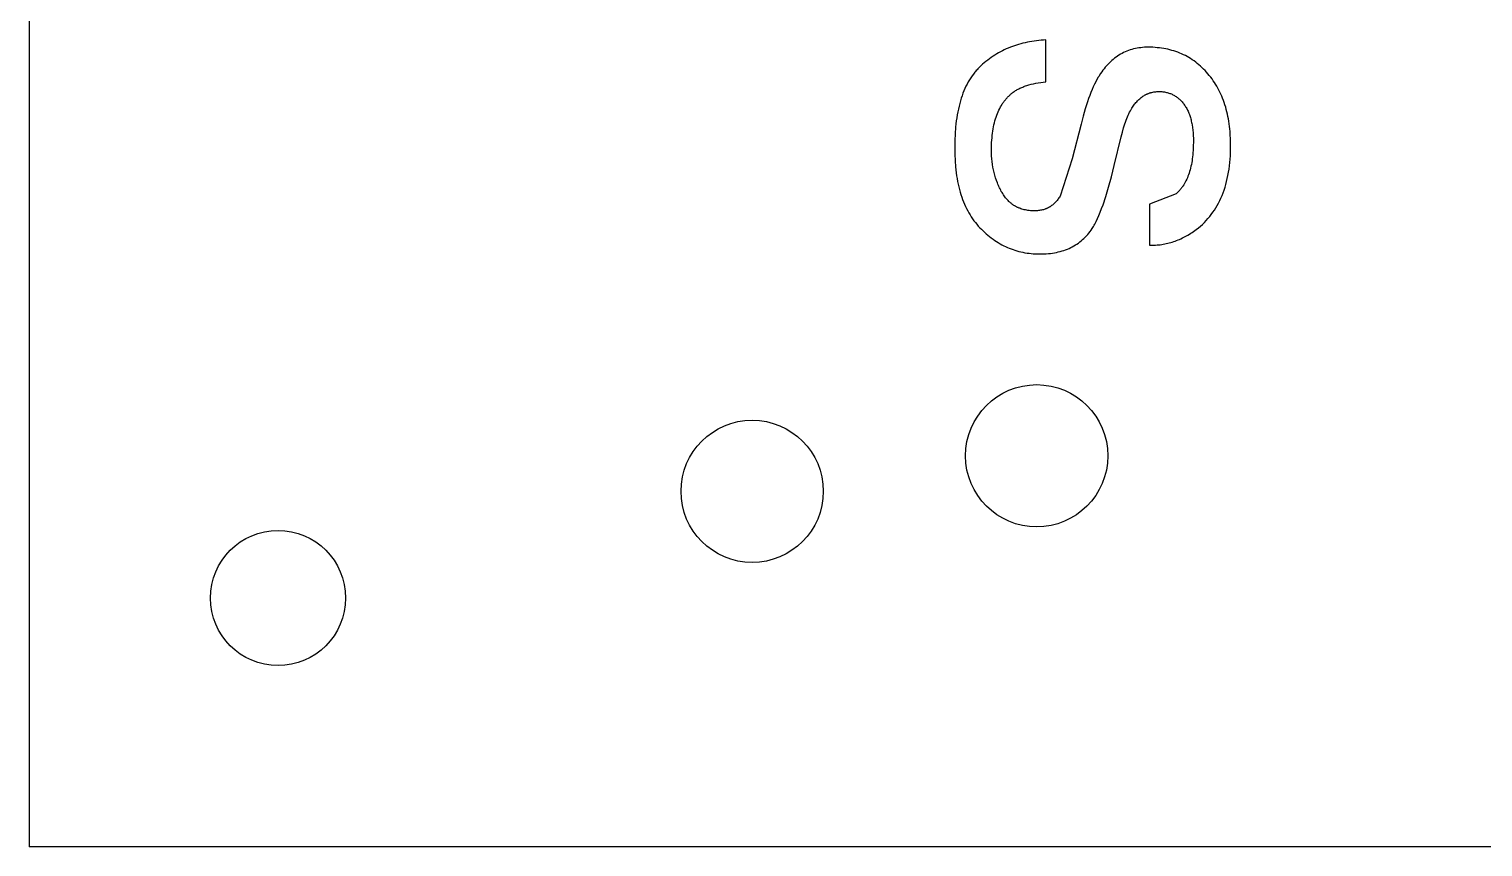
# Model space of a CAD drawing. Extents: x 0 to 323, y 0 to 407.
# Drawn here: x 0 to 20.44, y 0 to 11.5 of the extents above; entities that cross this region are included whole.
import ezdxf

# ---------------------------------------------------------------- set-up
doc = ezdxf.new("R2010")
doc.units = 0
for name, color, linetype in [('AMICA', 3, 'CONTINUOUS'), ('BORDER', 7, 'CONTINUOUS'), ('SCREWS-BORDER', 3, 'CONTINUOUS'), ('TEXT_LOGO', 4, 'CONTINUOUS')]:
    doc.layers.add(name, color=color, linetype=linetype)

msp = doc.modelspace()

# ---------------------------------------------------------------- linework, layer by layer
at = {"layer": 'AMICA'}
for centre in [(14.165, 5.5), (10.165, 5)]:
    msp.add_circle(centre, 1, dxfattribs=at)
at = {"layer": 'BORDER'}
for p in [(0, 406.96), (322.64, 0)]:
    msp.add_line(p, (0, 0), dxfattribs=at)
at = {"layer": 'SCREWS-BORDER'}
msp.add_circle((3.5, 3.5), 0.95, dxfattribs=at)
at = {"layer": 'TEXT_LOGO'}
for p, q in [((13.795, 11.244), (13.766, 11.232)), ((13.823, 11.255), (13.795, 11.244)), ((13.852, 11.265), (13.823, 11.255)), ((13.882, 11.275), (13.852, 11.265)), ((13.911, 11.284), (13.882, 11.275)), ((13.942, 11.293), (13.911, 11.284)), ((13.972, 11.301), (13.942, 11.293)), ((14.003, 11.308), (13.972, 11.301)), ((14.034, 11.315), (14.003, 11.308)), ((14.065, 11.321), (14.034, 11.315)), ((14.097, 11.326), (14.065, 11.321)), ((14.129, 11.331), (14.097, 11.326)), ((14.162, 11.336), (14.129, 11.331)), ((14.195, 11.339), (14.162, 11.336)), ((14.228, 11.342), (14.195, 11.339)), ((14.261, 11.345), (14.228, 11.342)), ((14.295, 11.346), (14.261, 11.345)), ((14.295, 10.758), (14.295, 11.346)), ((15.681, 11.243), (15.654, 11.241)), ((15.708, 11.244), (15.681, 11.243)), ((15.735, 11.244), (15.708, 11.244)), ((15.767, 11.244), (15.735, 11.244)), ((15.799, 11.243), (15.767, 11.244)), ((15.83, 11.241), (15.799, 11.243)), ((13.452, 11.045), (13.428, 11.025)), ((13.476, 11.064), (13.452, 11.045)), ((13.501, 11.082), (13.476, 11.064)), ((13.526, 11.1), (13.501, 11.082)), ((13.551, 11.117), (13.526, 11.1)), ((13.577, 11.134), (13.551, 11.117)), ((13.603, 11.15), (13.577, 11.134)), ((13.629, 11.165), (13.603, 11.15)), ((13.656, 11.18), (13.629, 11.165)), ((13.683, 11.194), (13.656, 11.18)), ((13.71, 11.207), (13.683, 11.194)), ((13.738, 11.22), (13.71, 11.207)), ((13.766, 11.232), (13.738, 11.22)), ((15.202, 11.04), (15.184, 11.022)), ((15.221, 11.058), (15.202, 11.04)), ((15.241, 11.074), (15.221, 11.058)), ((15.261, 11.09), (15.241, 11.074)), ((15.281, 11.105), (15.261, 11.09)), ((15.301, 11.119), (15.281, 11.105)), ((15.322, 11.133), (15.301, 11.119)), ((15.344, 11.146), (15.322, 11.133)), ((15.365, 11.158), (15.344, 11.146)), ((15.387, 11.169), (15.365, 11.158)), ((15.41, 11.179), (15.387, 11.169)), ((15.433, 11.189), (15.41, 11.179)), ((15.456, 11.198), (15.433, 11.189)), ((15.479, 11.206), (15.456, 11.198)), ((15.503, 11.213), (15.479, 11.206)), ((15.527, 11.22), (15.503, 11.213)), ((15.552, 11.225), (15.527, 11.22)), ((15.577, 11.23), (15.552, 11.225)), ((15.602, 11.235), (15.577, 11.23)), ((15.628, 11.238), (15.602, 11.235)), ((15.654, 11.241), (15.628, 11.238)), ((15.861, 11.238), (15.83, 11.241)), ((15.892, 11.235), (15.861, 11.238)), ((15.922, 11.231), (15.892, 11.235)), ((15.952, 11.226), (15.922, 11.231)), ((15.981, 11.221), (15.952, 11.226)), ((16.01, 11.215), (15.981, 11.221)), ((16.039, 11.208), (16.01, 11.215)), ((16.067, 11.2), (16.039, 11.208)), ((16.095, 11.192), (16.067, 11.2)), ((16.123, 11.183), (16.095, 11.192)), ((16.15, 11.173), (16.123, 11.183)), ((16.177, 11.162), (16.15, 11.173)), ((16.203, 11.151), (16.177, 11.162)), ((16.229, 11.139), (16.203, 11.151)), ((16.255, 11.126), (16.229, 11.139)), ((16.28, 11.113), (16.255, 11.126)), ((16.305, 11.099), (16.28, 11.113)), ((16.329, 11.084), (16.305, 11.099)), ((16.353, 11.068), (16.329, 11.084)), ((16.377, 11.052), (16.353, 11.068)), ((16.4, 11.035), (16.377, 11.052)), ((13.256, 10.84), (13.237, 10.813)), ((13.275, 10.867), (13.256, 10.84)), ((13.285, 10.879), (13.275, 10.867)), ((13.295, 10.892), (13.285, 10.879)), ((13.305, 10.904), (13.295, 10.892)), ((13.315, 10.916), (13.305, 10.904)), ((13.326, 10.928), (13.315, 10.916)), ((13.337, 10.94), (13.326, 10.928)), ((13.348, 10.951), (13.337, 10.94)), ((13.359, 10.962), (13.348, 10.951)), ((13.37, 10.973), (13.359, 10.962)), ((13.381, 10.984), (13.37, 10.973)), ((13.405, 11.005), (13.381, 10.984)), ((13.428, 11.025), (13.405, 11.005)), ((15.039, 10.835), (15.03, 10.821)), ((15.063, 10.874), (15.039, 10.835)), ((15.079, 10.897), (15.063, 10.874)), ((15.096, 10.92), (15.079, 10.897)), ((15.113, 10.942), (15.096, 10.92)), ((15.13, 10.963), (15.113, 10.942)), ((15.147, 10.984), (15.13, 10.963)), ((15.165, 11.003), (15.147, 10.984)), ((15.184, 11.022), (15.165, 11.003)), ((16.423, 11.017), (16.4, 11.035)), ((16.445, 10.998), (16.423, 11.017)), ((16.468, 10.979), (16.445, 10.998)), ((16.489, 10.959), (16.468, 10.979)), ((16.511, 10.938), (16.489, 10.959)), ((16.532, 10.917), (16.511, 10.938)), ((16.552, 10.895), (16.532, 10.917)), ((16.572, 10.872), (16.552, 10.895)), ((16.592, 10.848), (16.572, 10.872)), ((16.611, 10.824), (16.592, 10.848)), ((13.142, 10.63), (13.129, 10.597)), ((13.156, 10.663), (13.142, 10.63)), ((13.171, 10.695), (13.156, 10.663)), ((13.187, 10.726), (13.171, 10.695)), ((13.203, 10.756), (13.187, 10.726)), ((13.22, 10.785), (13.203, 10.756)), ((13.237, 10.813), (13.22, 10.785)), ((13.857, 10.627), (13.869, 10.634)), ((13.869, 10.634), (13.88, 10.641)), ((13.88, 10.641), (13.892, 10.648)), ((13.892, 10.648), (13.904, 10.655)), ((13.904, 10.655), (13.916, 10.661)), ((13.916, 10.661), (13.929, 10.667)), ((13.929, 10.667), (13.942, 10.673)), ((13.942, 10.673), (13.955, 10.679)), ((13.955, 10.679), (13.968, 10.685)), ((13.968, 10.685), (13.982, 10.69)), ((13.982, 10.69), (13.996, 10.696)), ((13.996, 10.696), (14.01, 10.701)), ((14.01, 10.701), (14.025, 10.706)), ((14.025, 10.706), (14.055, 10.715)), ((14.055, 10.715), (14.086, 10.723)), ((14.086, 10.723), (14.118, 10.731)), ((14.118, 10.731), (14.151, 10.738)), ((14.151, 10.738), (14.185, 10.744)), ((14.185, 10.744), (14.221, 10.749)), ((14.221, 10.749), (14.258, 10.754)), ((14.258, 10.754), (14.295, 10.758)), ((14.944, 10.649), (14.928, 10.609)), ((14.961, 10.687), (14.944, 10.649)), ((14.978, 10.724), (14.961, 10.687)), ((14.995, 10.758), (14.978, 10.724)), ((15.012, 10.79), (14.995, 10.758)), ((15.03, 10.821), (15.012, 10.79)), ((16.63, 10.799), (16.611, 10.824)), ((16.647, 10.774), (16.63, 10.799)), ((16.665, 10.749), (16.647, 10.774)), ((16.681, 10.723), (16.665, 10.749)), ((16.697, 10.696), (16.681, 10.723)), ((16.712, 10.669), (16.697, 10.696)), ((16.727, 10.642), (16.712, 10.669)), ((16.741, 10.614), (16.727, 10.642)), ((13.083, 10.453), (13.073, 10.414)), ((13.093, 10.49), (13.083, 10.453)), ((13.104, 10.527), (13.093, 10.49)), ((13.116, 10.562), (13.104, 10.527)), ((13.129, 10.597), (13.116, 10.562)), ((13.657, 10.405), (13.669, 10.427)), ((13.669, 10.427), (13.682, 10.447)), ((13.682, 10.447), (13.689, 10.457)), ((13.689, 10.457), (13.696, 10.467)), ((13.696, 10.467), (13.703, 10.477)), ((13.703, 10.477), (13.71, 10.487)), ((13.71, 10.487), (13.717, 10.496)), ((13.717, 10.496), (13.725, 10.506)), ((13.725, 10.506), (13.733, 10.515)), ((13.733, 10.515), (13.74, 10.524)), ((13.74, 10.524), (13.748, 10.533)), ((13.748, 10.533), (13.756, 10.541)), ((13.756, 10.541), (13.764, 10.55)), ((13.764, 10.55), (13.773, 10.558)), ((13.773, 10.558), (13.781, 10.566)), ((13.781, 10.566), (13.79, 10.574)), ((13.79, 10.574), (13.798, 10.582)), ((13.798, 10.582), (13.807, 10.59)), ((13.807, 10.59), (13.816, 10.597)), ((13.816, 10.597), (13.826, 10.604)), ((13.826, 10.604), (13.836, 10.612)), ((13.836, 10.612), (13.847, 10.62)), ((13.847, 10.62), (13.857, 10.627)), ((14.879, 10.477), (14.848, 10.38)), ((14.895, 10.523), (14.879, 10.477)), ((14.911, 10.567), (14.895, 10.523)), ((14.928, 10.609), (14.911, 10.567)), ((15.522, 10.415), (15.531, 10.429)), ((15.531, 10.429), (15.541, 10.442)), ((15.541, 10.442), (15.551, 10.454)), ((15.551, 10.454), (15.561, 10.466)), ((15.561, 10.466), (15.571, 10.478)), ((15.571, 10.478), (15.581, 10.489)), ((15.581, 10.489), (15.592, 10.5)), ((15.592, 10.5), (15.602, 10.51)), ((15.602, 10.51), (15.613, 10.52)), ((15.613, 10.52), (15.624, 10.53)), ((15.624, 10.53), (15.635, 10.539)), ((15.635, 10.539), (15.647, 10.547)), ((15.647, 10.547), (15.659, 10.555)), ((15.659, 10.555), (15.67, 10.563)), ((15.67, 10.563), (15.676, 10.566)), ((15.676, 10.566), (15.682, 10.57)), ((15.682, 10.57), (15.688, 10.573)), ((15.688, 10.573), (15.695, 10.576)), ((15.695, 10.576), (15.701, 10.58)), ((15.701, 10.58), (15.707, 10.583)), ((15.707, 10.583), (15.713, 10.586)), ((15.713, 10.586), (15.72, 10.588)), ((15.72, 10.588), (15.726, 10.591)), ((15.726, 10.591), (15.732, 10.594)), ((15.732, 10.594), (15.739, 10.596)), ((15.739, 10.596), (15.745, 10.599)), ((15.745, 10.599), (15.752, 10.601)), ((15.752, 10.601), (15.758, 10.603)), ((15.758, 10.603), (15.765, 10.605)), ((15.765, 10.605), (15.772, 10.607)), ((15.772, 10.607), (15.778, 10.609)), ((15.778, 10.609), (15.785, 10.61)), ((15.785, 10.61), (15.799, 10.613)), ((15.799, 10.613), (15.813, 10.616)), ((15.813, 10.616), (15.827, 10.618)), ((15.827, 10.618), (15.841, 10.619)), ((15.841, 10.619), (15.855, 10.621)), ((15.855, 10.621), (15.87, 10.621)), ((15.87, 10.621), (15.885, 10.621)), ((15.885, 10.621), (15.898, 10.621)), ((15.898, 10.621), (15.912, 10.621)), ((15.912, 10.621), (15.925, 10.62)), ((15.925, 10.62), (15.938, 10.619)), ((15.938, 10.619), (15.951, 10.617)), ((15.951, 10.617), (15.963, 10.615)), ((15.963, 10.615), (15.976, 10.613)), ((15.976, 10.613), (15.988, 10.61)), ((15.988, 10.61), (16.001, 10.607)), ((16.001, 10.607), (16.013, 10.604)), ((16.013, 10.604), (16.024, 10.6)), ((16.024, 10.6), (16.036, 10.596)), ((16.036, 10.596), (16.048, 10.592)), ((16.048, 10.592), (16.059, 10.587)), ((16.059, 10.587), (16.07, 10.582)), ((16.07, 10.582), (16.081, 10.577)), ((16.081, 10.577), (16.092, 10.571)), ((16.092, 10.571), (16.103, 10.565)), ((16.103, 10.565), (16.113, 10.558)), ((16.113, 10.558), (16.124, 10.552)), ((16.124, 10.552), (16.134, 10.544)), ((16.134, 10.544), (16.144, 10.537)), ((16.144, 10.537), (16.154, 10.529)), ((16.154, 10.529), (16.164, 10.521)), ((16.164, 10.521), (16.173, 10.512)), ((16.173, 10.512), (16.183, 10.503)), ((16.183, 10.503), (16.192, 10.494)), ((16.192, 10.494), (16.201, 10.485)), ((16.201, 10.485), (16.21, 10.475)), ((16.21, 10.475), (16.218, 10.464)), ((16.218, 10.464), (16.227, 10.454)), ((16.227, 10.454), (16.235, 10.443)), ((16.235, 10.443), (16.244, 10.431)), ((16.244, 10.431), (16.251, 10.42)), ((16.754, 10.585), (16.741, 10.614)), ((16.767, 10.556), (16.754, 10.585)), ((16.779, 10.526), (16.767, 10.556)), ((16.791, 10.496), (16.779, 10.526)), ((16.802, 10.466), (16.791, 10.496)), ((16.812, 10.435), (16.802, 10.466)), ((16.822, 10.403), (16.812, 10.435)), ((13.041, 10.252), (13.035, 10.209)), ((13.048, 10.294), (13.041, 10.252)), ((13.056, 10.335), (13.048, 10.294)), ((13.064, 10.375), (13.056, 10.335)), ((13.073, 10.414), (13.064, 10.375)), ((13.578, 10.21), (13.586, 10.236)), ((13.586, 10.236), (13.595, 10.262)), ((13.595, 10.262), (13.603, 10.288)), ((13.603, 10.288), (13.613, 10.313)), ((13.613, 10.313), (13.623, 10.337)), ((13.623, 10.337), (13.634, 10.36)), ((13.634, 10.36), (13.645, 10.383)), ((13.645, 10.383), (13.657, 10.405)), ((14.818, 10.275), (14.789, 10.162)), ((14.848, 10.38), (14.818, 10.275)), ((15.424, 10.218), (15.433, 10.243)), ((15.433, 10.243), (15.443, 10.266)), ((15.443, 10.266), (15.452, 10.289)), ((15.452, 10.289), (15.462, 10.31)), ((15.462, 10.31), (15.472, 10.331)), ((15.472, 10.331), (15.483, 10.351)), ((15.483, 10.351), (15.493, 10.369)), ((15.493, 10.369), (15.504, 10.387)), ((15.504, 10.387), (15.513, 10.401)), ((15.513, 10.401), (15.522, 10.415)), ((16.251, 10.42), (16.259, 10.408)), ((16.259, 10.408), (16.266, 10.395)), ((16.266, 10.395), (16.274, 10.383)), ((16.274, 10.383), (16.28, 10.37)), ((16.28, 10.37), (16.287, 10.357)), ((16.287, 10.357), (16.293, 10.343)), ((16.293, 10.343), (16.3, 10.329)), ((16.3, 10.329), (16.305, 10.315)), ((16.305, 10.315), (16.311, 10.3)), ((16.311, 10.3), (16.316, 10.285)), ((16.316, 10.285), (16.321, 10.27)), ((16.321, 10.27), (16.326, 10.254)), ((16.326, 10.254), (16.331, 10.238)), ((16.331, 10.238), (16.335, 10.222)), ((16.335, 10.222), (16.339, 10.205)), ((16.831, 10.371), (16.822, 10.403)), ((16.839, 10.338), (16.831, 10.371)), ((16.847, 10.305), (16.839, 10.338)), ((16.854, 10.272), (16.847, 10.305)), ((16.861, 10.238), (16.854, 10.272)), ((16.867, 10.203), (16.861, 10.238)), ((13.018, 10.028), (13.014, 9.932)), ((13.025, 10.12), (13.018, 10.028)), ((13.03, 10.165), (13.025, 10.12)), ((13.035, 10.209), (13.03, 10.165)), ((13.54, 10.004), (13.544, 10.035)), ((13.544, 10.035), (13.548, 10.066)), ((13.548, 10.066), (13.553, 10.096)), ((13.553, 10.096), (13.558, 10.125)), ((13.558, 10.125), (13.564, 10.154)), ((13.564, 10.154), (13.571, 10.182)), ((13.571, 10.182), (13.578, 10.21)), ((14.789, 10.162), (14.666, 9.675)), ((15.354, 9.985), (15.37, 10.049)), ((15.37, 10.049), (15.387, 10.11)), ((15.387, 10.11), (15.405, 10.166)), ((15.405, 10.166), (15.414, 10.192)), ((15.414, 10.192), (15.424, 10.218)), ((16.339, 10.205), (16.343, 10.188)), ((16.343, 10.188), (16.346, 10.171)), ((16.346, 10.171), (16.349, 10.154)), ((16.349, 10.154), (16.355, 10.117)), ((16.355, 10.117), (16.36, 10.08)), ((16.36, 10.08), (16.363, 10.041)), ((16.363, 10.041), (16.366, 10.001)), ((16.872, 10.168), (16.867, 10.203)), ((16.877, 10.132), (16.872, 10.168)), ((16.881, 10.096), (16.877, 10.132)), ((16.884, 10.06), (16.881, 10.096)), ((16.887, 10.023), (16.884, 10.06)), ((16.891, 9.947), (16.887, 10.023)), ((13.014, 9.932), (13.012, 9.832)), ((13.012, 9.832), (13.013, 9.739)), ((13.529, 9.801), (13.531, 9.871)), ((13.531, 9.871), (13.532, 9.905)), ((13.532, 9.905), (13.534, 9.939)), ((13.534, 9.939), (13.537, 9.972)), ((13.537, 9.972), (13.54, 10.004)), ((15.255, 9.58), (15.354, 9.985)), ((16.367, 9.853), (16.364, 9.792)), ((16.366, 10.001), (16.368, 9.96)), ((16.368, 9.917), (16.367, 9.853)), ((16.368, 9.96), (16.368, 9.917)), ((16.89, 9.768), (16.892, 9.818)), ((16.892, 9.869), (16.891, 9.947)), ((16.892, 9.818), (16.892, 9.869)), ((13.013, 9.739), (13.018, 9.649)), ((13.018, 9.649), (13.025, 9.562)), ((13.53, 9.759), (13.529, 9.801)), ((13.532, 9.717), (13.53, 9.759)), ((13.535, 9.676), (13.532, 9.717)), ((13.539, 9.636), (13.535, 9.676)), ((13.544, 9.596), (13.539, 9.636)), ((14.666, 9.675), (14.493, 9.151)), ((16.345, 9.622), (16.34, 9.595)), ((16.349, 9.648), (16.345, 9.622)), ((16.353, 9.676), (16.349, 9.648)), ((16.357, 9.704), (16.353, 9.676)), ((16.36, 9.732), (16.357, 9.704)), ((16.362, 9.762), (16.36, 9.732)), ((16.364, 9.792), (16.362, 9.762)), ((16.875, 9.576), (16.88, 9.623)), ((16.88, 9.623), (16.885, 9.67)), ((16.885, 9.67), (16.888, 9.719)), ((16.888, 9.719), (16.89, 9.768)), ((13.025, 9.562), (13.029, 9.52)), ((13.029, 9.52), (13.034, 9.478)), ((13.034, 9.478), (13.04, 9.437)), ((13.04, 9.437), (13.047, 9.397)), ((13.55, 9.557), (13.544, 9.596)), ((13.558, 9.519), (13.55, 9.557)), ((13.566, 9.481), (13.558, 9.519)), ((13.576, 9.444), (13.566, 9.481)), ((13.587, 9.408), (13.576, 9.444)), ((13.599, 9.372), (13.587, 9.408)), ((15.176, 9.277), (15.215, 9.422)), ((15.215, 9.422), (15.255, 9.58)), ((16.283, 9.408), (16.274, 9.387)), ((16.292, 9.429), (16.283, 9.408)), ((16.3, 9.451), (16.292, 9.429)), ((16.308, 9.474), (16.3, 9.451)), ((16.315, 9.497), (16.308, 9.474)), ((16.322, 9.52), (16.315, 9.497)), ((16.328, 9.545), (16.322, 9.52)), ((16.334, 9.57), (16.328, 9.545)), ((16.34, 9.595), (16.334, 9.57)), ((16.845, 9.399), (16.854, 9.442)), ((16.854, 9.442), (16.862, 9.486)), ((16.862, 9.486), (16.869, 9.531)), ((16.869, 9.531), (16.875, 9.576)), ((13.047, 9.397), (13.054, 9.358)), ((13.054, 9.358), (13.062, 9.319)), ((13.062, 9.319), (13.071, 9.282)), ((13.071, 9.282), (13.08, 9.245)), ((13.08, 9.245), (13.09, 9.208)), ((13.09, 9.208), (13.101, 9.173)), ((13.613, 9.337), (13.599, 9.372)), ((13.62, 9.319), (13.613, 9.337)), ((13.627, 9.302), (13.62, 9.319)), ((13.635, 9.285), (13.627, 9.302)), ((13.643, 9.268), (13.635, 9.285)), ((13.651, 9.251), (13.643, 9.268)), ((13.66, 9.235), (13.651, 9.251)), ((13.668, 9.218), (13.66, 9.235)), ((13.678, 9.202), (13.668, 9.218)), ((13.687, 9.186), (13.678, 9.202)), ((15.137, 9.146), (15.176, 9.277)), ((16.141, 9.199), (16.134, 9.192)), ((16.149, 9.206), (16.141, 9.199)), ((16.156, 9.213), (16.149, 9.206)), ((16.163, 9.22), (16.156, 9.213)), ((16.17, 9.227), (16.163, 9.22)), ((16.176, 9.235), (16.17, 9.227)), ((16.183, 9.243), (16.176, 9.235)), ((16.19, 9.251), (16.183, 9.243)), ((16.196, 9.259), (16.19, 9.251)), ((16.202, 9.267), (16.196, 9.259)), ((16.209, 9.275), (16.202, 9.267)), ((16.215, 9.284), (16.209, 9.275)), ((16.221, 9.292), (16.215, 9.284)), ((16.232, 9.31), (16.221, 9.292)), ((16.243, 9.328), (16.232, 9.31)), ((16.254, 9.347), (16.243, 9.328)), ((16.264, 9.367), (16.254, 9.347)), ((16.274, 9.387), (16.264, 9.367)), ((16.771, 9.16), (16.786, 9.198)), ((16.786, 9.198), (16.8, 9.236)), ((16.8, 9.236), (16.813, 9.276)), ((16.813, 9.276), (16.824, 9.316)), ((16.824, 9.316), (16.835, 9.357)), ((16.835, 9.357), (16.845, 9.399)), ((13.101, 9.173), (13.112, 9.138)), ((13.112, 9.138), (13.124, 9.104)), ((13.124, 9.104), (13.137, 9.071)), ((13.137, 9.071), (13.15, 9.038)), ((13.15, 9.038), (13.165, 9.006)), ((13.165, 9.006), (13.179, 8.975)), ((13.697, 9.171), (13.687, 9.186)), ((13.707, 9.156), (13.697, 9.171)), ((13.717, 9.141), (13.707, 9.156)), ((13.728, 9.128), (13.717, 9.141)), ((13.739, 9.114), (13.728, 9.128)), ((13.75, 9.101), (13.739, 9.114)), ((13.762, 9.089), (13.75, 9.101)), ((13.774, 9.077), (13.762, 9.089)), ((13.78, 9.071), (13.774, 9.077)), ((13.786, 9.066), (13.78, 9.071)), ((13.792, 9.06), (13.786, 9.066)), ((13.798, 9.055), (13.792, 9.06)), ((13.805, 9.05), (13.798, 9.055)), ((13.811, 9.044), (13.805, 9.05)), ((13.818, 9.039), (13.811, 9.044)), ((13.824, 9.035), (13.818, 9.039)), ((13.831, 9.03), (13.824, 9.035)), ((13.838, 9.025), (13.831, 9.03)), ((13.845, 9.021), (13.838, 9.025)), ((13.852, 9.016), (13.845, 9.021)), ((13.859, 9.012), (13.852, 9.016)), ((13.866, 9.008), (13.859, 9.012)), ((13.873, 9.004), (13.866, 9.008)), ((13.88, 9), (13.873, 9.004)), ((13.888, 8.997), (13.88, 9)), ((13.895, 8.993), (13.888, 8.997)), ((13.903, 8.989), (13.895, 8.993)), ((14.342, 8.995), (14.336, 8.992)), ((14.348, 8.999), (14.342, 8.995)), ((14.353, 9.002), (14.348, 8.999)), ((14.359, 9.006), (14.353, 9.002)), ((14.364, 9.009), (14.359, 9.006)), ((14.369, 9.013), (14.364, 9.009)), ((14.375, 9.017), (14.369, 9.013)), ((14.385, 9.025), (14.375, 9.017)), ((14.395, 9.033), (14.385, 9.025)), ((14.405, 9.042), (14.395, 9.033)), ((14.415, 9.051), (14.405, 9.042)), ((14.424, 9.06), (14.415, 9.051)), ((14.434, 9.07), (14.424, 9.06)), ((14.443, 9.08), (14.434, 9.07)), ((14.452, 9.091), (14.443, 9.08)), ((14.46, 9.102), (14.452, 9.091)), ((14.469, 9.114), (14.46, 9.102)), ((14.477, 9.126), (14.469, 9.114)), ((14.485, 9.138), (14.477, 9.126)), ((14.493, 9.151), (14.485, 9.138)), ((15.078, 8.975), (15.098, 9.029)), ((15.098, 9.029), (15.137, 9.146)), ((16.126, 9.185), (15.749, 9.039)), ((15.749, 9.039), (15.749, 8.46)), ((16.134, 9.192), (16.126, 9.185)), ((16.684, 8.986), (16.703, 9.019)), ((16.703, 9.019), (16.722, 9.053)), ((16.722, 9.053), (16.739, 9.088)), ((16.739, 9.088), (16.756, 9.124)), ((16.756, 9.124), (16.771, 9.16)), ((13.179, 8.975), (13.195, 8.945)), ((13.195, 8.945), (13.211, 8.916)), ((13.211, 8.916), (13.228, 8.887)), ((13.228, 8.887), (13.246, 8.859)), ((13.246, 8.859), (13.264, 8.832)), ((13.264, 8.832), (13.283, 8.805)), ((13.283, 8.805), (13.303, 8.78)), ((13.91, 8.986), (13.903, 8.989)), ((13.918, 8.983), (13.91, 8.986)), ((13.926, 8.98), (13.918, 8.983)), ((13.941, 8.974), (13.926, 8.98)), ((13.958, 8.969), (13.941, 8.974)), ((13.974, 8.964), (13.958, 8.969)), ((13.991, 8.96), (13.974, 8.964)), ((14.008, 8.956), (13.991, 8.96)), ((14.025, 8.953), (14.008, 8.956)), ((14.042, 8.95), (14.025, 8.953)), ((14.06, 8.947), (14.042, 8.95)), ((14.079, 8.946), (14.06, 8.947)), ((14.097, 8.944), (14.079, 8.946)), ((14.116, 8.944), (14.097, 8.944)), ((14.135, 8.943), (14.116, 8.944)), ((14.15, 8.944), (14.135, 8.943)), ((14.164, 8.944), (14.15, 8.944)), ((14.178, 8.945), (14.164, 8.944)), ((14.192, 8.947), (14.178, 8.945)), ((14.206, 8.948), (14.192, 8.947)), ((14.219, 8.951), (14.206, 8.948)), ((14.233, 8.953), (14.219, 8.951)), ((14.246, 8.956), (14.233, 8.953)), ((14.259, 8.96), (14.246, 8.956)), ((14.271, 8.964), (14.259, 8.96)), ((14.283, 8.968), (14.271, 8.964)), ((14.29, 8.97), (14.283, 8.968)), ((14.296, 8.973), (14.29, 8.97)), ((14.302, 8.975), (14.296, 8.973)), ((14.308, 8.978), (14.302, 8.975)), ((14.313, 8.98), (14.308, 8.978)), ((14.319, 8.983), (14.313, 8.98)), ((14.325, 8.986), (14.319, 8.983)), ((14.331, 8.989), (14.325, 8.986)), ((14.336, 8.992), (14.331, 8.989)), ((14.992, 8.776), (15.002, 8.795)), ((15.002, 8.795), (15.021, 8.835)), ((15.021, 8.835), (15.04, 8.878)), ((15.04, 8.878), (15.059, 8.925)), ((15.059, 8.925), (15.078, 8.975)), ((16.522, 8.78), (16.548, 8.806)), ((16.548, 8.806), (16.573, 8.834)), ((16.573, 8.834), (16.597, 8.863)), ((16.597, 8.863), (16.62, 8.892)), ((16.62, 8.892), (16.643, 8.923)), ((16.643, 8.923), (16.664, 8.954)), ((16.664, 8.954), (16.684, 8.986)), ((13.303, 8.78), (13.323, 8.755)), ((13.323, 8.755), (13.344, 8.73)), ((13.344, 8.73), (13.366, 8.707)), ((13.366, 8.707), (13.388, 8.684)), ((13.388, 8.684), (13.411, 8.662)), ((13.411, 8.662), (13.434, 8.641)), ((13.434, 8.641), (13.457, 8.62)), ((13.457, 8.62), (13.48, 8.6)), ((13.48, 8.6), (13.503, 8.581)), ((14.848, 8.573), (14.865, 8.592)), ((14.865, 8.592), (14.882, 8.611)), ((14.882, 8.611), (14.899, 8.631)), ((14.899, 8.631), (14.915, 8.652)), ((14.915, 8.652), (14.93, 8.673)), ((14.93, 8.673), (14.945, 8.695)), ((14.945, 8.695), (14.955, 8.709)), ((14.955, 8.709), (14.964, 8.725)), ((14.964, 8.725), (14.974, 8.741)), ((14.974, 8.741), (14.983, 8.758)), ((14.983, 8.758), (14.992, 8.776)), ((16.253, 8.582), (16.273, 8.593)), ((16.273, 8.593), (16.292, 8.604)), ((16.292, 8.604), (16.312, 8.616)), ((16.312, 8.616), (16.332, 8.628)), ((16.332, 8.628), (16.351, 8.641)), ((16.351, 8.641), (16.37, 8.654)), ((16.37, 8.654), (16.39, 8.667)), ((16.39, 8.667), (16.409, 8.681)), ((16.409, 8.681), (16.439, 8.705)), ((16.439, 8.705), (16.467, 8.729)), ((16.467, 8.729), (16.495, 8.754)), ((16.495, 8.754), (16.522, 8.78)), ((13.503, 8.581), (13.527, 8.563)), ((13.527, 8.563), (13.551, 8.545)), ((13.551, 8.545), (13.576, 8.528)), ((13.576, 8.528), (13.6, 8.512)), ((13.6, 8.512), (13.625, 8.497)), ((13.625, 8.497), (13.65, 8.482)), ((13.65, 8.482), (13.676, 8.468)), ((13.676, 8.468), (13.701, 8.454)), ((13.701, 8.454), (13.727, 8.442)), ((13.727, 8.442), (13.753, 8.43)), ((13.753, 8.43), (13.78, 8.419)), ((13.78, 8.419), (13.806, 8.408)), ((13.806, 8.408), (13.833, 8.399)), ((13.833, 8.399), (13.86, 8.39)), ((13.86, 8.39), (13.888, 8.381)), ((13.888, 8.381), (13.916, 8.374)), ((14.495, 8.372), (14.521, 8.38)), ((14.521, 8.38), (14.547, 8.388)), ((14.547, 8.388), (14.572, 8.397)), ((14.572, 8.397), (14.596, 8.406)), ((14.596, 8.406), (14.62, 8.416)), ((14.62, 8.416), (14.643, 8.427)), ((14.643, 8.427), (14.666, 8.438)), ((14.666, 8.438), (14.688, 8.451)), ((14.688, 8.451), (14.71, 8.464)), ((14.71, 8.464), (14.731, 8.477)), ((14.731, 8.477), (14.752, 8.491)), ((14.752, 8.491), (14.772, 8.506)), ((14.772, 8.506), (14.792, 8.522)), ((14.792, 8.522), (14.811, 8.539)), ((14.811, 8.539), (14.83, 8.556)), ((14.83, 8.556), (14.848, 8.573)), ((15.749, 8.46), (15.771, 8.46)), ((15.771, 8.46), (15.793, 8.46)), ((15.793, 8.46), (15.815, 8.461)), ((15.815, 8.461), (15.836, 8.462)), ((15.836, 8.462), (15.858, 8.464)), ((15.858, 8.464), (15.88, 8.466)), ((15.88, 8.466), (15.901, 8.468)), ((15.901, 8.468), (15.923, 8.471)), ((15.923, 8.471), (15.944, 8.475)), ((15.944, 8.475), (15.965, 8.479)), ((15.965, 8.479), (15.986, 8.483)), ((15.986, 8.483), (16.007, 8.488)), ((16.007, 8.488), (16.028, 8.493)), ((16.028, 8.493), (16.049, 8.499)), ((16.049, 8.499), (16.07, 8.505)), ((16.07, 8.505), (16.091, 8.512)), ((16.091, 8.512), (16.111, 8.519)), ((16.111, 8.519), (16.132, 8.527)), ((16.132, 8.527), (16.152, 8.535)), ((16.152, 8.535), (16.173, 8.543)), ((16.173, 8.543), (16.193, 8.552)), ((16.193, 8.552), (16.213, 8.562)), ((16.213, 8.562), (16.233, 8.572)), ((16.233, 8.572), (16.253, 8.582)), ((13.916, 8.374), (13.943, 8.367)), ((13.943, 8.367), (13.972, 8.361)), ((13.972, 8.361), (14, 8.355)), ((14, 8.355), (14.029, 8.351)), ((14.029, 8.351), (14.058, 8.347)), ((14.058, 8.347), (14.087, 8.343)), ((14.087, 8.343), (14.117, 8.341)), ((14.117, 8.341), (14.146, 8.339)), ((14.146, 8.339), (14.176, 8.338)), ((14.176, 8.338), (14.207, 8.338)), ((14.207, 8.338), (14.238, 8.338)), ((14.238, 8.338), (14.269, 8.339)), ((14.269, 8.339), (14.299, 8.341)), ((14.299, 8.341), (14.329, 8.343)), ((14.329, 8.343), (14.358, 8.346)), ((14.358, 8.346), (14.386, 8.35)), ((14.386, 8.35), (14.414, 8.355)), ((14.414, 8.355), (14.442, 8.36)), ((14.442, 8.36), (14.469, 8.366)), ((14.469, 8.366), (14.495, 8.372))]:
    msp.add_line(p, q, dxfattribs=at)

doc.saveas('drawing.dxf')
